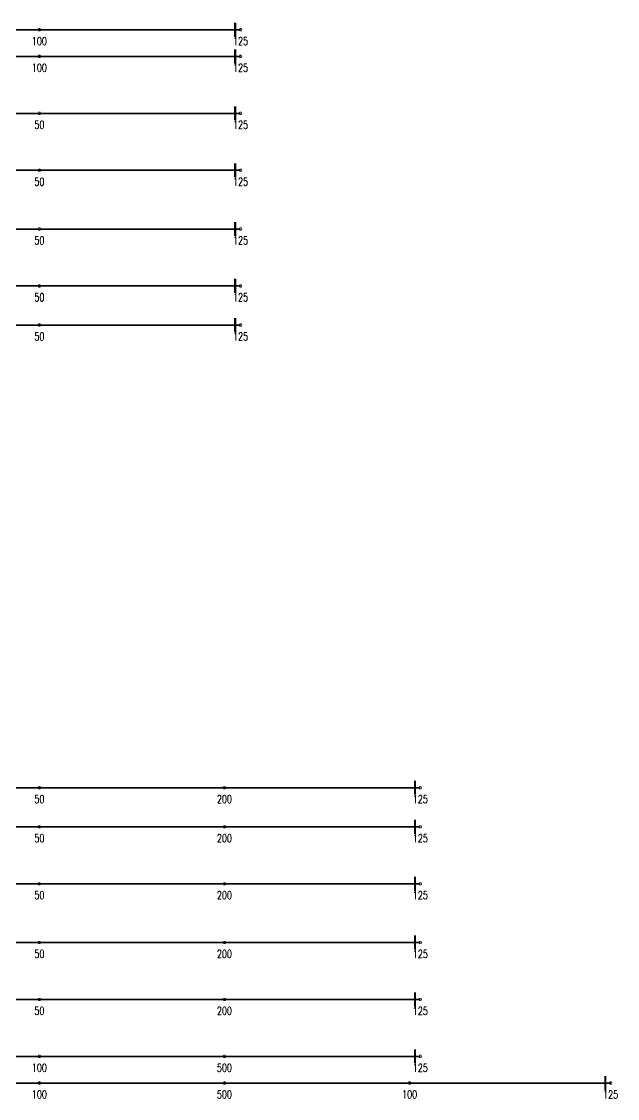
# Model space of a CAD drawing. Header units: millimetres. Extents: x 130400 to 587758, y -25561 to 40710.
# Drawn here: x 397348 to 414090, y 8467 to 38730 of the extents above; entities that cross this region are included whole.
import ezdxf

# ---------------------------------------------------------------- set-up
doc = ezdxf.new("R2010")
doc.units = ezdxf.units.MM
doc.layers.add('Current plane_Column', color=7, linetype='Continuous', true_color=0x4b00ff)
doc.layers.add('NDC_S-TENDON', color=6, linetype='Continuous', lineweight=35)
doc.layers.add('NDC_S_ANNO', color=7, linetype='Continuous', lineweight=20)
doc.styles.add('NDC_ANNO', font='', dxfattribs={"width": 0.8})
doc.styles.get('NDC_ANNO').set_extended_font_data('Dotum')

# ---------------------------------------------------------------- blocks, each defined once
blk = doc.blocks.new('HTB TDX')
at = {"layer": 'NDC_S-TENDON', "linetype": 'Continuous'}
for points, elevation in [([(20750, 28800, 60, 60, 0), (20750, 29200, 60, 60, 0)], 0), ([(20750, 28050, 60, 60, 0), (20750, 28450, 60, 60, 0)], 3588), ([(20750, 26450, 60, 60, 0), (20750, 26850, 60, 60, 0)], 3646), ([(20750, 24850, 60, 60, 0), (20750, 25250, 60, 60, 0)], 3646), ([(20750, 23200, 60, 60, 0), (20750, 23600, 60, 60, 0)], 3646), ([(20750, 21600, 60, 60, 0), (20750, 22000, 60, 60, 0)], 3646), ([(20750, 20500, 60, 60, 0), (20750, 20900, 60, 60, 0)], 3646), ([(25800, 7500, 60, 60, 0), (25800, 7900, 60, 60, 0)], 3503), ([(25800, 6400, 60, 60, 0), (25800, 6800, 60, 60, 0)], 3503), ([(25800, 4800, 60, 60, 0), (25800, 5200, 60, 60, 0)], 3503), ([(25800, 3150, 60, 60, 0), (25800, 3550, 60, 60, 0)], 3503), ([(25800, 1550, 60, 60, 0), (25800, 1950, 60, 60, 0)], 3503), ([(25800, -50, 60, 60, 0), (25800, 350, 60, 60, 0)], 3208), ([(31150, -800, 60, 60, 0), (31150, -400, 60, 60, 0)], 0)]:
    blk.add_lwpolyline(points, format="xyseb", dxfattribs=dict(at, elevation=elevation))
for points, elevation in [([(15290, 29000, 20, 20, 0), (15270, 29035, 20, 20, 0), (15230, 29035, 20, 20, 0), (15210, 29000, 20, 20, 0), (15230, 28965, 20, 20, 0), (15270, 28965, 20, 20, 0)], 3200), ([(15290, 29000, 20, 20, 0), (15270, 29035, 20, 20, 0), (15230, 29035, 20, 20, 0), (15210, 29000, 20, 20, 0), (15230, 28965, 20, 20, 0), (15270, 28965, 20, 20, 0)], 3200), ([(20940, 29000, 20, 20, 0), (20920, 29035, 20, 20, 0), (20880, 29035, 20, 20, 0), (20860, 29000, 20, 20, 0), (20880, 28965, 20, 20, 0), (20920, 28965, 20, 20, 0)], 0), ([(20940, 29000, 20, 20, 0), (20920, 29035, 20, 20, 0), (20880, 29035, 20, 20, 0), (20860, 29000, 20, 20, 0), (20880, 28965, 20, 20, 0), (20920, 28965, 20, 20, 0)], 0), ([(15290, 28250, 20, 20, 0), (15270, 28285, 20, 20, 0), (15230, 28285, 20, 20, 0), (15210, 28250, 20, 20, 0), (15230, 28215, 20, 20, 0), (15270, 28215, 20, 20, 0)], 3200), ([(15290, 28250, 20, 20, 0), (15270, 28285, 20, 20, 0), (15230, 28285, 20, 20, 0), (15210, 28250, 20, 20, 0), (15230, 28215, 20, 20, 0), (15270, 28215, 20, 20, 0)], 3200), ([(20940, 28250, 20, 20, 0), (20920, 28285, 20, 20, 0), (20880, 28285, 20, 20, 0), (20860, 28250, 20, 20, 0), (20880, 28215, 20, 20, 0), (20920, 28215, 20, 20, 0)], 3588), ([(20940, 28250, 20, 20, 0), (20920, 28285, 20, 20, 0), (20880, 28285, 20, 20, 0), (20860, 28250, 20, 20, 0), (20880, 28215, 20, 20, 0), (20920, 28215, 20, 20, 0)], 3588), ([(15290, 26650, 20, 20, 0), (15270, 26685, 20, 20, 0), (15230, 26685, 20, 20, 0), (15210, 26650, 20, 20, 0), (15230, 26615, 20, 20, 0), (15270, 26615, 20, 20, 0)], 3500), ([(15290, 26650, 20, 20, 0), (15270, 26685, 20, 20, 0), (15230, 26685, 20, 20, 0), (15210, 26650, 20, 20, 0), (15230, 26615, 20, 20, 0), (15270, 26615, 20, 20, 0)], 3500), ([(20940, 26650, 20, 20, 0), (20920, 26685, 20, 20, 0), (20880, 26685, 20, 20, 0), (20860, 26650, 20, 20, 0), (20880, 26615, 20, 20, 0), (20920, 26615, 20, 20, 0)], 3646), ([(20940, 26650, 20, 20, 0), (20920, 26685, 20, 20, 0), (20880, 26685, 20, 20, 0), (20860, 26650, 20, 20, 0), (20880, 26615, 20, 20, 0), (20920, 26615, 20, 20, 0)], 3646), ([(15290, 25050, 20, 20, 0), (15270, 25085, 20, 20, 0), (15230, 25085, 20, 20, 0), (15210, 25050, 20, 20, 0), (15230, 25015, 20, 20, 0), (15270, 25015, 20, 20, 0)], 3500), ([(15290, 25050, 20, 20, 0), (15270, 25085, 20, 20, 0), (15230, 25085, 20, 20, 0), (15210, 25050, 20, 20, 0), (15230, 25015, 20, 20, 0), (15270, 25015, 20, 20, 0)], 3500), ([(20940, 25050, 20, 20, 0), (20920, 25085, 20, 20, 0), (20880, 25085, 20, 20, 0), (20860, 25050, 20, 20, 0), (20880, 25015, 20, 20, 0), (20920, 25015, 20, 20, 0)], 3646), ([(20940, 25050, 20, 20, 0), (20920, 25085, 20, 20, 0), (20880, 25085, 20, 20, 0), (20860, 25050, 20, 20, 0), (20880, 25015, 20, 20, 0), (20920, 25015, 20, 20, 0)], 3646), ([(15290, 23400, 20, 20, 0), (15270, 23435, 20, 20, 0), (15230, 23435, 20, 20, 0), (15210, 23400, 20, 20, 0), (15230, 23365, 20, 20, 0), (15270, 23365, 20, 20, 0)], 3500), ([(15290, 23400, 20, 20, 0), (15270, 23435, 20, 20, 0), (15230, 23435, 20, 20, 0), (15210, 23400, 20, 20, 0), (15230, 23365, 20, 20, 0), (15270, 23365, 20, 20, 0)], 3500), ([(20940, 23400, 20, 20, 0), (20920, 23435, 20, 20, 0), (20880, 23435, 20, 20, 0), (20860, 23400, 20, 20, 0), (20880, 23365, 20, 20, 0), (20920, 23365, 20, 20, 0)], 3646), ([(20940, 23400, 20, 20, 0), (20920, 23435, 20, 20, 0), (20880, 23435, 20, 20, 0), (20860, 23400, 20, 20, 0), (20880, 23365, 20, 20, 0), (20920, 23365, 20, 20, 0)], 3646), ([(15290, 21800, 20, 20, 0), (15270, 21835, 20, 20, 0), (15230, 21835, 20, 20, 0), (15210, 21800, 20, 20, 0), (15230, 21765, 20, 20, 0), (15270, 21765, 20, 20, 0)], 3500), ([(15290, 21800, 20, 20, 0), (15270, 21835, 20, 20, 0), (15230, 21835, 20, 20, 0), (15210, 21800, 20, 20, 0), (15230, 21765, 20, 20, 0), (15270, 21765, 20, 20, 0)], 3500), ([(20940, 21800, 20, 20, 0), (20920, 21835, 20, 20, 0), (20880, 21835, 20, 20, 0), (20860, 21800, 20, 20, 0), (20880, 21765, 20, 20, 0), (20920, 21765, 20, 20, 0)], 3646), ([(20940, 21800, 20, 20, 0), (20920, 21835, 20, 20, 0), (20880, 21835, 20, 20, 0), (20860, 21800, 20, 20, 0), (20880, 21765, 20, 20, 0), (20920, 21765, 20, 20, 0)], 3646), ([(15290, 20700, 20, 20, 0), (15270, 20735, 20, 20, 0), (15230, 20735, 20, 20, 0), (15210, 20700, 20, 20, 0), (15230, 20665, 20, 20, 0), (15270, 20665, 20, 20, 0)], 3500), ([(15290, 20700, 20, 20, 0), (15270, 20735, 20, 20, 0), (15230, 20735, 20, 20, 0), (15210, 20700, 20, 20, 0), (15230, 20665, 20, 20, 0), (15270, 20665, 20, 20, 0)], 3500), ([(20940, 20700, 20, 20, 0), (20920, 20735, 20, 20, 0), (20880, 20735, 20, 20, 0), (20860, 20700, 20, 20, 0), (20880, 20665, 20, 20, 0), (20920, 20665, 20, 20, 0)], 3646), ([(20940, 20700, 20, 20, 0), (20920, 20735, 20, 20, 0), (20880, 20735, 20, 20, 0), (20860, 20700, 20, 20, 0), (20880, 20665, 20, 20, 0), (20920, 20665, 20, 20, 0)], 3646), ([(15290, 7700, 20, 20, 0), (15270, 7735, 20, 20, 0), (15230, 7735, 20, 20, 0), (15210, 7700, 20, 20, 0), (15230, 7665, 20, 20, 0), (15270, 7665, 20, 20, 0)], 3500), ([(15290, 7700, 20, 20, 0), (15270, 7735, 20, 20, 0), (15230, 7735, 20, 20, 0), (15210, 7700, 20, 20, 0), (15230, 7665, 20, 20, 0), (15270, 7665, 20, 20, 0)], 3500), ([(20490, 7700, 20, 20, 0), (20470, 7735, 20, 20, 0), (20430, 7735, 20, 20, 0), (20410, 7700, 20, 20, 0), (20430, 7665, 20, 20, 0), (20470, 7665, 20, 20, 0)], 3650), ([(20490, 7700, 20, 20, 0), (20470, 7735, 20, 20, 0), (20430, 7735, 20, 20, 0), (20410, 7700, 20, 20, 0), (20430, 7665, 20, 20, 0), (20470, 7665, 20, 20, 0)], 3650), ([(20490, 7700, 20, 20, 0), (20470, 7735, 20, 20, 0), (20430, 7735, 20, 20, 0), (20410, 7700, 20, 20, 0), (20430, 7665, 20, 20, 0), (20470, 7665, 20, 20, 0)], 3650), ([(20490, 7700, 20, 20, 0), (20470, 7735, 20, 20, 0), (20430, 7735, 20, 20, 0), (20410, 7700, 20, 20, 0), (20430, 7665, 20, 20, 0), (20470, 7665, 20, 20, 0)], 3650), ([(25990, 7700, 20, 20, 0), (25970, 7735, 20, 20, 0), (25930, 7735, 20, 20, 0), (25910, 7700, 20, 20, 0), (25930, 7665, 20, 20, 0), (25970, 7665, 20, 20, 0)], 3503), ([(25990, 7700, 20, 20, 0), (25970, 7735, 20, 20, 0), (25930, 7735, 20, 20, 0), (25910, 7700, 20, 20, 0), (25930, 7665, 20, 20, 0), (25970, 7665, 20, 20, 0)], 3503), ([(15290, 6600, 20, 20, 0), (15270, 6635, 20, 20, 0), (15230, 6635, 20, 20, 0), (15210, 6600, 20, 20, 0), (15230, 6565, 20, 20, 0), (15270, 6565, 20, 20, 0)], 3500), ([(15290, 6600, 20, 20, 0), (15270, 6635, 20, 20, 0), (15230, 6635, 20, 20, 0), (15210, 6600, 20, 20, 0), (15230, 6565, 20, 20, 0), (15270, 6565, 20, 20, 0)], 3500), ([(20490, 6600, 20, 20, 0), (20470, 6635, 20, 20, 0), (20430, 6635, 20, 20, 0), (20410, 6600, 20, 20, 0), (20430, 6565, 20, 20, 0), (20470, 6565, 20, 20, 0)], 3650), ([(20490, 6600, 20, 20, 0), (20470, 6635, 20, 20, 0), (20430, 6635, 20, 20, 0), (20410, 6600, 20, 20, 0), (20430, 6565, 20, 20, 0), (20470, 6565, 20, 20, 0)], 3650), ([(20490, 6600, 20, 20, 0), (20470, 6635, 20, 20, 0), (20430, 6635, 20, 20, 0), (20410, 6600, 20, 20, 0), (20430, 6565, 20, 20, 0), (20470, 6565, 20, 20, 0)], 3650), ([(20490, 6600, 20, 20, 0), (20470, 6635, 20, 20, 0), (20430, 6635, 20, 20, 0), (20410, 6600, 20, 20, 0), (20430, 6565, 20, 20, 0), (20470, 6565, 20, 20, 0)], 3650), ([(25990, 6600, 20, 20, 0), (25970, 6635, 20, 20, 0), (25930, 6635, 20, 20, 0), (25910, 6600, 20, 20, 0), (25930, 6565, 20, 20, 0), (25970, 6565, 20, 20, 0)], 3503), ([(25990, 6600, 20, 20, 0), (25970, 6635, 20, 20, 0), (25930, 6635, 20, 20, 0), (25910, 6600, 20, 20, 0), (25930, 6565, 20, 20, 0), (25970, 6565, 20, 20, 0)], 3503), ([(15290, 5000, 20, 20, 0), (15270, 5035, 20, 20, 0), (15230, 5035, 20, 20, 0), (15210, 5000, 20, 20, 0), (15230, 4965, 20, 20, 0), (15270, 4965, 20, 20, 0)], 3500), ([(15290, 5000, 20, 20, 0), (15270, 5035, 20, 20, 0), (15230, 5035, 20, 20, 0), (15210, 5000, 20, 20, 0), (15230, 4965, 20, 20, 0), (15270, 4965, 20, 20, 0)], 3500), ([(20490, 5000, 20, 20, 0), (20470, 5035, 20, 20, 0), (20430, 5035, 20, 20, 0), (20410, 5000, 20, 20, 0), (20430, 4965, 20, 20, 0), (20470, 4965, 20, 20, 0)], 3650), ([(20490, 5000, 20, 20, 0), (20470, 5035, 20, 20, 0), (20430, 5035, 20, 20, 0), (20410, 5000, 20, 20, 0), (20430, 4965, 20, 20, 0), (20470, 4965, 20, 20, 0)], 3650), ([(20490, 5000, 20, 20, 0), (20470, 5035, 20, 20, 0), (20430, 5035, 20, 20, 0), (20410, 5000, 20, 20, 0), (20430, 4965, 20, 20, 0), (20470, 4965, 20, 20, 0)], 3650), ([(20490, 5000, 20, 20, 0), (20470, 5035, 20, 20, 0), (20430, 5035, 20, 20, 0), (20410, 5000, 20, 20, 0), (20430, 4965, 20, 20, 0), (20470, 4965, 20, 20, 0)], 3650), ([(25990, 5000, 20, 20, 0), (25970, 5035, 20, 20, 0), (25930, 5035, 20, 20, 0), (25910, 5000, 20, 20, 0), (25930, 4965, 20, 20, 0), (25970, 4965, 20, 20, 0)], 3503), ([(25990, 5000, 20, 20, 0), (25970, 5035, 20, 20, 0), (25930, 5035, 20, 20, 0), (25910, 5000, 20, 20, 0), (25930, 4965, 20, 20, 0), (25970, 4965, 20, 20, 0)], 3503), ([(15290, 3350, 20, 20, 0), (15270, 3385, 20, 20, 0), (15230, 3385, 20, 20, 0), (15210, 3350, 20, 20, 0), (15230, 3315, 20, 20, 0), (15270, 3315, 20, 20, 0)], 3500), ([(15290, 3350, 20, 20, 0), (15270, 3385, 20, 20, 0), (15230, 3385, 20, 20, 0), (15210, 3350, 20, 20, 0), (15230, 3315, 20, 20, 0), (15270, 3315, 20, 20, 0)], 3500), ([(20490, 3350, 20, 20, 0), (20470, 3385, 20, 20, 0), (20430, 3385, 20, 20, 0), (20410, 3350, 20, 20, 0), (20430, 3315, 20, 20, 0), (20470, 3315, 20, 20, 0)], 3650), ([(20490, 3350, 20, 20, 0), (20470, 3385, 20, 20, 0), (20430, 3385, 20, 20, 0), (20410, 3350, 20, 20, 0), (20430, 3315, 20, 20, 0), (20470, 3315, 20, 20, 0)], 3650), ([(20490, 3350, 20, 20, 0), (20470, 3385, 20, 20, 0), (20430, 3385, 20, 20, 0), (20410, 3350, 20, 20, 0), (20430, 3315, 20, 20, 0), (20470, 3315, 20, 20, 0)], 3650), ([(20490, 3350, 20, 20, 0), (20470, 3385, 20, 20, 0), (20430, 3385, 20, 20, 0), (20410, 3350, 20, 20, 0), (20430, 3315, 20, 20, 0), (20470, 3315, 20, 20, 0)], 3650), ([(25990, 3350, 20, 20, 0), (25970, 3385, 20, 20, 0), (25930, 3385, 20, 20, 0), (25910, 3350, 20, 20, 0), (25930, 3315, 20, 20, 0), (25970, 3315, 20, 20, 0)], 3503), ([(25990, 3350, 20, 20, 0), (25970, 3385, 20, 20, 0), (25930, 3385, 20, 20, 0), (25910, 3350, 20, 20, 0), (25930, 3315, 20, 20, 0), (25970, 3315, 20, 20, 0)], 3503), ([(15290, 1750, 20, 20, 0), (15270, 1785, 20, 20, 0), (15230, 1785, 20, 20, 0), (15210, 1750, 20, 20, 0), (15230, 1715, 20, 20, 0), (15270, 1715, 20, 20, 0)], 3500), ([(15290, 1750, 20, 20, 0), (15270, 1785, 20, 20, 0), (15230, 1785, 20, 20, 0), (15210, 1750, 20, 20, 0), (15230, 1715, 20, 20, 0), (15270, 1715, 20, 20, 0)], 3500), ([(20490, 1750, 20, 20, 0), (20470, 1785, 20, 20, 0), (20430, 1785, 20, 20, 0), (20410, 1750, 20, 20, 0), (20430, 1715, 20, 20, 0), (20470, 1715, 20, 20, 0)], 3650), ([(20490, 1750, 20, 20, 0), (20470, 1785, 20, 20, 0), (20430, 1785, 20, 20, 0), (20410, 1750, 20, 20, 0), (20430, 1715, 20, 20, 0), (20470, 1715, 20, 20, 0)], 3650), ([(20490, 1750, 20, 20, 0), (20470, 1785, 20, 20, 0), (20430, 1785, 20, 20, 0), (20410, 1750, 20, 20, 0), (20430, 1715, 20, 20, 0), (20470, 1715, 20, 20, 0)], 3650), ([(20490, 1750, 20, 20, 0), (20470, 1785, 20, 20, 0), (20430, 1785, 20, 20, 0), (20410, 1750, 20, 20, 0), (20430, 1715, 20, 20, 0), (20470, 1715, 20, 20, 0)], 3650), ([(25990, 1750, 20, 20, 0), (25970, 1785, 20, 20, 0), (25930, 1785, 20, 20, 0), (25910, 1750, 20, 20, 0), (25930, 1715, 20, 20, 0), (25970, 1715, 20, 20, 0)], 3503), ([(25990, 1750, 20, 20, 0), (25970, 1785, 20, 20, 0), (25930, 1785, 20, 20, 0), (25910, 1750, 20, 20, 0), (25930, 1715, 20, 20, 0), (25970, 1715, 20, 20, 0)], 3503), ([(15290, 150, 20, 20, 0), (15270, 185, 20, 20, 0), (15230, 185, 20, 20, 0), (15210, 150, 20, 20, 0), (15230, 115, 20, 20, 0), (15270, 115, 20, 20, 0)], 3200), ([(15290, 150, 20, 20, 0), (15270, 185, 20, 20, 0), (15230, 185, 20, 20, 0), (15210, 150, 20, 20, 0), (15230, 115, 20, 20, 0), (15270, 115, 20, 20, 0)], 3200), ([(20490, 150, 20, 20, 0), (20470, 185, 20, 20, 0), (20430, 185, 20, 20, 0), (20410, 150, 20, 20, 0), (20430, 115, 20, 20, 0), (20470, 115, 20, 20, 0)], 3600), ([(20490, 150, 20, 20, 0), (20470, 185, 20, 20, 0), (20430, 185, 20, 20, 0), (20410, 150, 20, 20, 0), (20430, 115, 20, 20, 0), (20470, 115, 20, 20, 0)], 3600), ([(20490, 150, 20, 20, 0), (20470, 185, 20, 20, 0), (20430, 185, 20, 20, 0), (20410, 150, 20, 20, 0), (20430, 115, 20, 20, 0), (20470, 115, 20, 20, 0)], 3600), ([(20490, 150, 20, 20, 0), (20470, 185, 20, 20, 0), (20430, 185, 20, 20, 0), (20410, 150, 20, 20, 0), (20430, 115, 20, 20, 0), (20470, 115, 20, 20, 0)], 3600), ([(25990, 150, 20, 20, 0), (25970, 185, 20, 20, 0), (25930, 185, 20, 20, 0), (25910, 150, 20, 20, 0), (25930, 115, 20, 20, 0), (25970, 115, 20, 20, 0)], 3208), ([(25990, 150, 20, 20, 0), (25970, 185, 20, 20, 0), (25930, 185, 20, 20, 0), (25910, 150, 20, 20, 0), (25930, 115, 20, 20, 0), (25970, 115, 20, 20, 0)], 3208), ([(15290, -600, 20, 20, 0), (15270, -565, 20, 20, 0), (15230, -565, 20, 20, 0), (15210, -600, 20, 20, 0), (15230, -635, 20, 20, 0), (15270, -635, 20, 20, 0)], 3200), ([(15290, -600, 20, 20, 0), (15270, -565, 20, 20, 0), (15230, -565, 20, 20, 0), (15210, -600, 20, 20, 0), (15230, -635, 20, 20, 0), (15270, -635, 20, 20, 0)], 3200), ([(20490, -600, 20, 20, 0), (20470, -565, 20, 20, 0), (20430, -565, 20, 20, 0), (20410, -600, 20, 20, 0), (20430, -635, 20, 20, 0), (20470, -635, 20, 20, 0)], 3600), ([(20490, -600, 20, 20, 0), (20470, -565, 20, 20, 0), (20430, -565, 20, 20, 0), (20410, -600, 20, 20, 0), (20430, -635, 20, 20, 0), (20470, -635, 20, 20, 0)], 3600), ([(20490, -600, 20, 20, 0), (20470, -565, 20, 20, 0), (20430, -565, 20, 20, 0), (20410, -600, 20, 20, 0), (20430, -635, 20, 20, 0), (20470, -635, 20, 20, 0)], 3600), ([(20490, -600, 20, 20, 0), (20470, -565, 20, 20, 0), (20430, -565, 20, 20, 0), (20410, -600, 20, 20, 0), (20430, -635, 20, 20, 0), (20470, -635, 20, 20, 0)], 3600), ([(25690, -600, 20, 20, 0), (25670, -565, 20, 20, 0), (25630, -565, 20, 20, 0), (25610, -600, 20, 20, 0), (25630, -635, 20, 20, 0), (25670, -635, 20, 20, 0)], 3200), ([(25690, -600, 20, 20, 0), (25670, -565, 20, 20, 0), (25630, -565, 20, 20, 0), (25610, -600, 20, 20, 0), (25630, -635, 20, 20, 0), (25670, -635, 20, 20, 0)], 3200), ([(31340, -600, 20, 20, 0), (31320, -565, 20, 20, 0), (31280, -565, 20, 20, 0), (31260, -600, 20, 20, 0), (31280, -635, 20, 20, 0), (31320, -635, 20, 20, 0)], 0), ([(31340, -600, 20, 20, 0), (31320, -565, 20, 20, 0), (31280, -565, 20, 20, 0), (31260, -600, 20, 20, 0), (31280, -635, 20, 20, 0), (31320, -635, 20, 20, 0)], 0)]:
    blk.add_lwpolyline(points, format="xyseb", close=True, dxfattribs=dict(at, elevation=elevation))
for points in [[(10050, 29000, 3600), (10743, 29000, 3582), (11437, 29000, 3529), (12130, 29000, 3440), (13170, 29000, 3307), (14210, 29000, 3227), (15250, 29000, 3200), (16290, 29000, 3227), (17330, 29000, 3307), (18370, 29000, 3440), (19063, 29000, 3529), (19757, 29000, 3582), (20450, 29000, 3600)], [(20450, 29000, 3600), (20900, 29000, 3588)], [(10050, 28250, 3600), (10743, 28250, 3582), (11437, 28250, 3529), (12130, 28250, 3440), (13170, 28250, 3307), (14210, 28250, 3227), (15250, 28250, 3200), (16290, 28250, 3227), (17330, 28250, 3307), (18370, 28250, 3440), (19063, 28250, 3529), (19757, 28250, 3582), (20450, 28250, 3600)], [(20450, 28250, 3600), (20900, 28250, 3588)], [(10050, 26650, 3650), (10743, 26650, 3643), (11437, 26650, 3623), (12130, 26650, 3590), (13170, 26650, 3540), (14210, 26650, 3510), (15250, 26650, 3500), (16290, 26650, 3510), (17330, 26650, 3540), (18370, 26650, 3590), (19063, 26650, 3623), (19757, 26650, 3643), (20450, 26650, 3650)], [(20450, 26650, 3650), (20900, 26650, 3646)], [(10050, 25050, 3650), (10743, 25050, 3643), (11437, 25050, 3623), (12130, 25050, 3590), (13170, 25050, 3540), (14210, 25050, 3510), (15250, 25050, 3500), (16290, 25050, 3510), (17330, 25050, 3540), (18370, 25050, 3590), (19063, 25050, 3623), (19757, 25050, 3643), (20450, 25050, 3650)], [(20450, 25050, 3650), (20900, 25050, 3646)], [(10050, 23400, 3650), (10743, 23400, 3643), (11437, 23400, 3623), (12130, 23400, 3590), (13170, 23400, 3540), (14210, 23400, 3510), (15250, 23400, 3500), (16290, 23400, 3510), (17330, 23400, 3540), (18370, 23400, 3590), (19063, 23400, 3623), (19757, 23400, 3643), (20450, 23400, 3650)], [(20450, 23400, 3650), (20900, 23400, 3646)], [(10050, 21800, 3650), (10743, 21800, 3643), (11437, 21800, 3623), (12130, 21800, 3590), (13170, 21800, 3540), (14210, 21800, 3510), (15250, 21800, 3500), (16290, 21800, 3510), (17330, 21800, 3540), (18370, 21800, 3590), (19063, 21800, 3623), (19757, 21800, 3643), (20450, 21800, 3650)], [(20450, 21800, 3650), (20900, 21800, 3646)], [(10050, 20700, 3650), (10743, 20700, 3643), (11437, 20700, 3623), (12130, 20700, 3590), (13170, 20700, 3540), (14210, 20700, 3510), (15250, 20700, 3500), (16290, 20700, 3510), (17330, 20700, 3540), (18370, 20700, 3590), (19063, 20700, 3623), (19757, 20700, 3643), (20450, 20700, 3650)], [(20450, 20700, 3650), (20900, 20700, 3646)], [(10050, 7700, 3650), (10743, 7700, 3643), (11437, 7700, 3623), (12130, 7700, 3590), (13170, 7700, 3540), (14210, 7700, 3510), (15250, 7700, 3500), (16290, 7700, 3510), (17330, 7700, 3540), (18370, 7700, 3590), (19063, 7700, 3623), (19757, 7700, 3643), (20450, 7700, 3650)], [(20450, 7700, 3650), (21143, 7700, 3643), (21837, 7700, 3623), (22530, 7700, 3590), (23570, 7700, 3540), (24610, 7700, 3510), (25650, 7700, 3500), (25950, 7700, 3503)], [(25500, 7700, 3507), (25950, 7700, 3503)], [(10050, 6600, 3650), (10743, 6600, 3643), (11437, 6600, 3623), (12130, 6600, 3590), (13170, 6600, 3540), (14210, 6600, 3510), (15250, 6600, 3500), (16290, 6600, 3510), (17330, 6600, 3540), (18370, 6600, 3590), (19063, 6600, 3623), (19757, 6600, 3643), (20450, 6600, 3650)], [(20450, 6600, 3650), (21143, 6600, 3643), (21837, 6600, 3623), (22530, 6600, 3590), (23570, 6600, 3540), (24610, 6600, 3510), (25650, 6600, 3500), (25950, 6600, 3503)], [(25500, 6600, 3507), (25950, 6600, 3503)], [(10050, 5000, 3650), (10743, 5000, 3643), (11437, 5000, 3623), (12130, 5000, 3590), (13170, 5000, 3540), (14210, 5000, 3510), (15250, 5000, 3500), (16290, 5000, 3510), (17330, 5000, 3540), (18370, 5000, 3590), (19063, 5000, 3623), (19757, 5000, 3643), (20450, 5000, 3650)], [(20450, 5000, 3650), (21143, 5000, 3643), (21837, 5000, 3623), (22530, 5000, 3590), (23570, 5000, 3540), (24610, 5000, 3510), (25650, 5000, 3500), (25950, 5000, 3503)], [(25500, 5000, 3507), (25950, 5000, 3503)], [(10050, 3350, 3650), (10743, 3350, 3643), (11437, 3350, 3623), (12130, 3350, 3590), (13170, 3350, 3540), (14210, 3350, 3510), (15250, 3350, 3500), (16290, 3350, 3510), (17330, 3350, 3540), (18370, 3350, 3590), (19063, 3350, 3623), (19757, 3350, 3643), (20450, 3350, 3650)], [(20450, 3350, 3650), (21143, 3350, 3643), (21837, 3350, 3623), (22530, 3350, 3590), (23570, 3350, 3540), (24610, 3350, 3510), (25650, 3350, 3500), (25950, 3350, 3503)], [(25500, 3350, 3507), (25950, 3350, 3503)], [(10050, 1750, 3650), (10743, 1750, 3643), (11437, 1750, 3623), (12130, 1750, 3590), (13170, 1750, 3540), (14210, 1750, 3510), (15250, 1750, 3500), (16290, 1750, 3510), (17330, 1750, 3540), (18370, 1750, 3590), (19063, 1750, 3623), (19757, 1750, 3643), (20450, 1750, 3650)], [(20450, 1750, 3650), (21143, 1750, 3643), (21837, 1750, 3623), (22530, 1750, 3590), (23570, 1750, 3540), (24610, 1750, 3510), (25650, 1750, 3500), (25950, 1750, 3503)], [(25500, 1750, 3507), (25950, 1750, 3503)], [(10050, 150, 3600), (10743, 150, 3582), (11437, 150, 3529), (12130, 150, 3440), (13170, 150, 3307), (14210, 150, 3227), (15250, 150, 3200), (16290, 150, 3227), (17330, 150, 3307), (18370, 150, 3440), (19063, 150, 3529), (19757, 150, 3582), (20450, 150, 3600)], [(20450, 150, 3600), (21143, 150, 3582), (21837, 150, 3529), (22530, 150, 3440), (23570, 150, 3307), (24610, 150, 3227), (25650, 150, 3200), (25950, 150, 3208)], [(25500, 150, 3212), (25950, 150, 3208)], [(10050, -600, 3600), (10743, -600, 3582), (11437, -600, 3529), (12130, -600, 3440), (13170, -600, 3307), (14210, -600, 3227), (15250, -600, 3200), (16290, -600, 3227), (17330, -600, 3307), (18370, -600, 3440), (19063, -600, 3529), (19757, -600, 3582), (20450, -600, 3600)], [(20450, -600, 3600), (21143, -600, 3582), (21837, -600, 3529), (22530, -600, 3440), (23570, -600, 3307), (24610, -600, 3227), (25650, -600, 3200), (26690, -600, 3227), (27730, -600, 3307), (28770, -600, 3440), (29463, -600, 3529), (30157, -600, 3582), (30850, -600, 3600)], [(30850, -600, 4), (31300, -600, 0)], [(30850, -600, 3600), (31300, -600, 3588)]]:
    blk.add_polyline3d(points, dxfattribs=at)
at = {"layer": 'NDC_S_ANNO', "linetype": 'Continuous', "char_height": 225, "attachment_point": 5, "line_spacing_factor": 0.75, "style": 'NDC_ANNO'}
for s, insert in [('\\FSTANDARD.shx;100', (15250, 28680, 3200)), ('\\FSTANDARD.shx;125', (20900, 28680, 0)), ('\\FSTANDARD.shx;100', (15250, 27930, 3200)), ('\\FSTANDARD.shx;125', (20900, 27930, 3588)), ('\\FSTANDARD.shx;50', (15250, 26330, 3500)), ('\\FSTANDARD.shx;125', (20900, 26330, 3646)), ('\\FSTANDARD.shx;50', (15250, 24730, 3500)), ('\\FSTANDARD.shx;125', (20900, 24730, 3646)), ('\\FSTANDARD.shx;50', (15250, 23080, 3500)), ('\\FSTANDARD.shx;125', (20900, 23080, 3646)), ('\\FSTANDARD.shx;50', (15250, 21480, 3500)), ('\\FSTANDARD.shx;125', (20900, 21480, 3646)), ('\\FSTANDARD.shx;50', (15250, 20380, 3500)), ('\\FSTANDARD.shx;125', (20900, 20380, 3646)), ('\\FSTANDARD.shx;50', (15250, 7380, 3500)), ('\\FSTANDARD.shx;200', (20450, 7380, 3650)), ('\\FSTANDARD.shx;125', (25950, 7380, 3503)), ('\\FSTANDARD.shx;50', (15250, 6280, 3500)), ('\\FSTANDARD.shx;200', (20450, 6280, 3650)), ('\\FSTANDARD.shx;125', (25950, 6280, 3503)), ('\\FSTANDARD.shx;50', (15250, 4680, 3500)), ('\\FSTANDARD.shx;200', (20450, 4680, 3650)), ('\\FSTANDARD.shx;125', (25950, 4680, 3503)), ('\\FSTANDARD.shx;50', (15250, 3030, 3500)), ('\\FSTANDARD.shx;200', (20450, 3030, 3650)), ('\\FSTANDARD.shx;125', (25950, 3030, 3503)), ('\\FSTANDARD.shx;50', (15250, 1430, 3500)), ('\\FSTANDARD.shx;200', (20450, 1430, 3650)), ('\\FSTANDARD.shx;125', (25950, 1430, 3503)), ('\\FSTANDARD.shx;100', (15250, -170, 3200)), ('\\FSTANDARD.shx;500', (20450, -170, 3600)), ('\\FSTANDARD.shx;125', (25950, -170, 3208)), ('\\FSTANDARD.shx;100', (15250, -920, 3200)), ('\\FSTANDARD.shx;500', (20450, -920, 3600)), ('\\FSTANDARD.shx;100', (25650, -920, 3200)), ('\\FSTANDARD.shx;125', (31300, -920, 0))]:
    blk.add_mtext(s, dxfattribs=dict(at, insert=insert))

msp = doc.modelspace()

# ---------------------------------------------------------------- block references
at = {"layer": 'Current plane_Column'}
msp.add_blockref('HTB TDX', (382600, 9500), dxfattribs=at)

doc.saveas('drawing.dxf')
